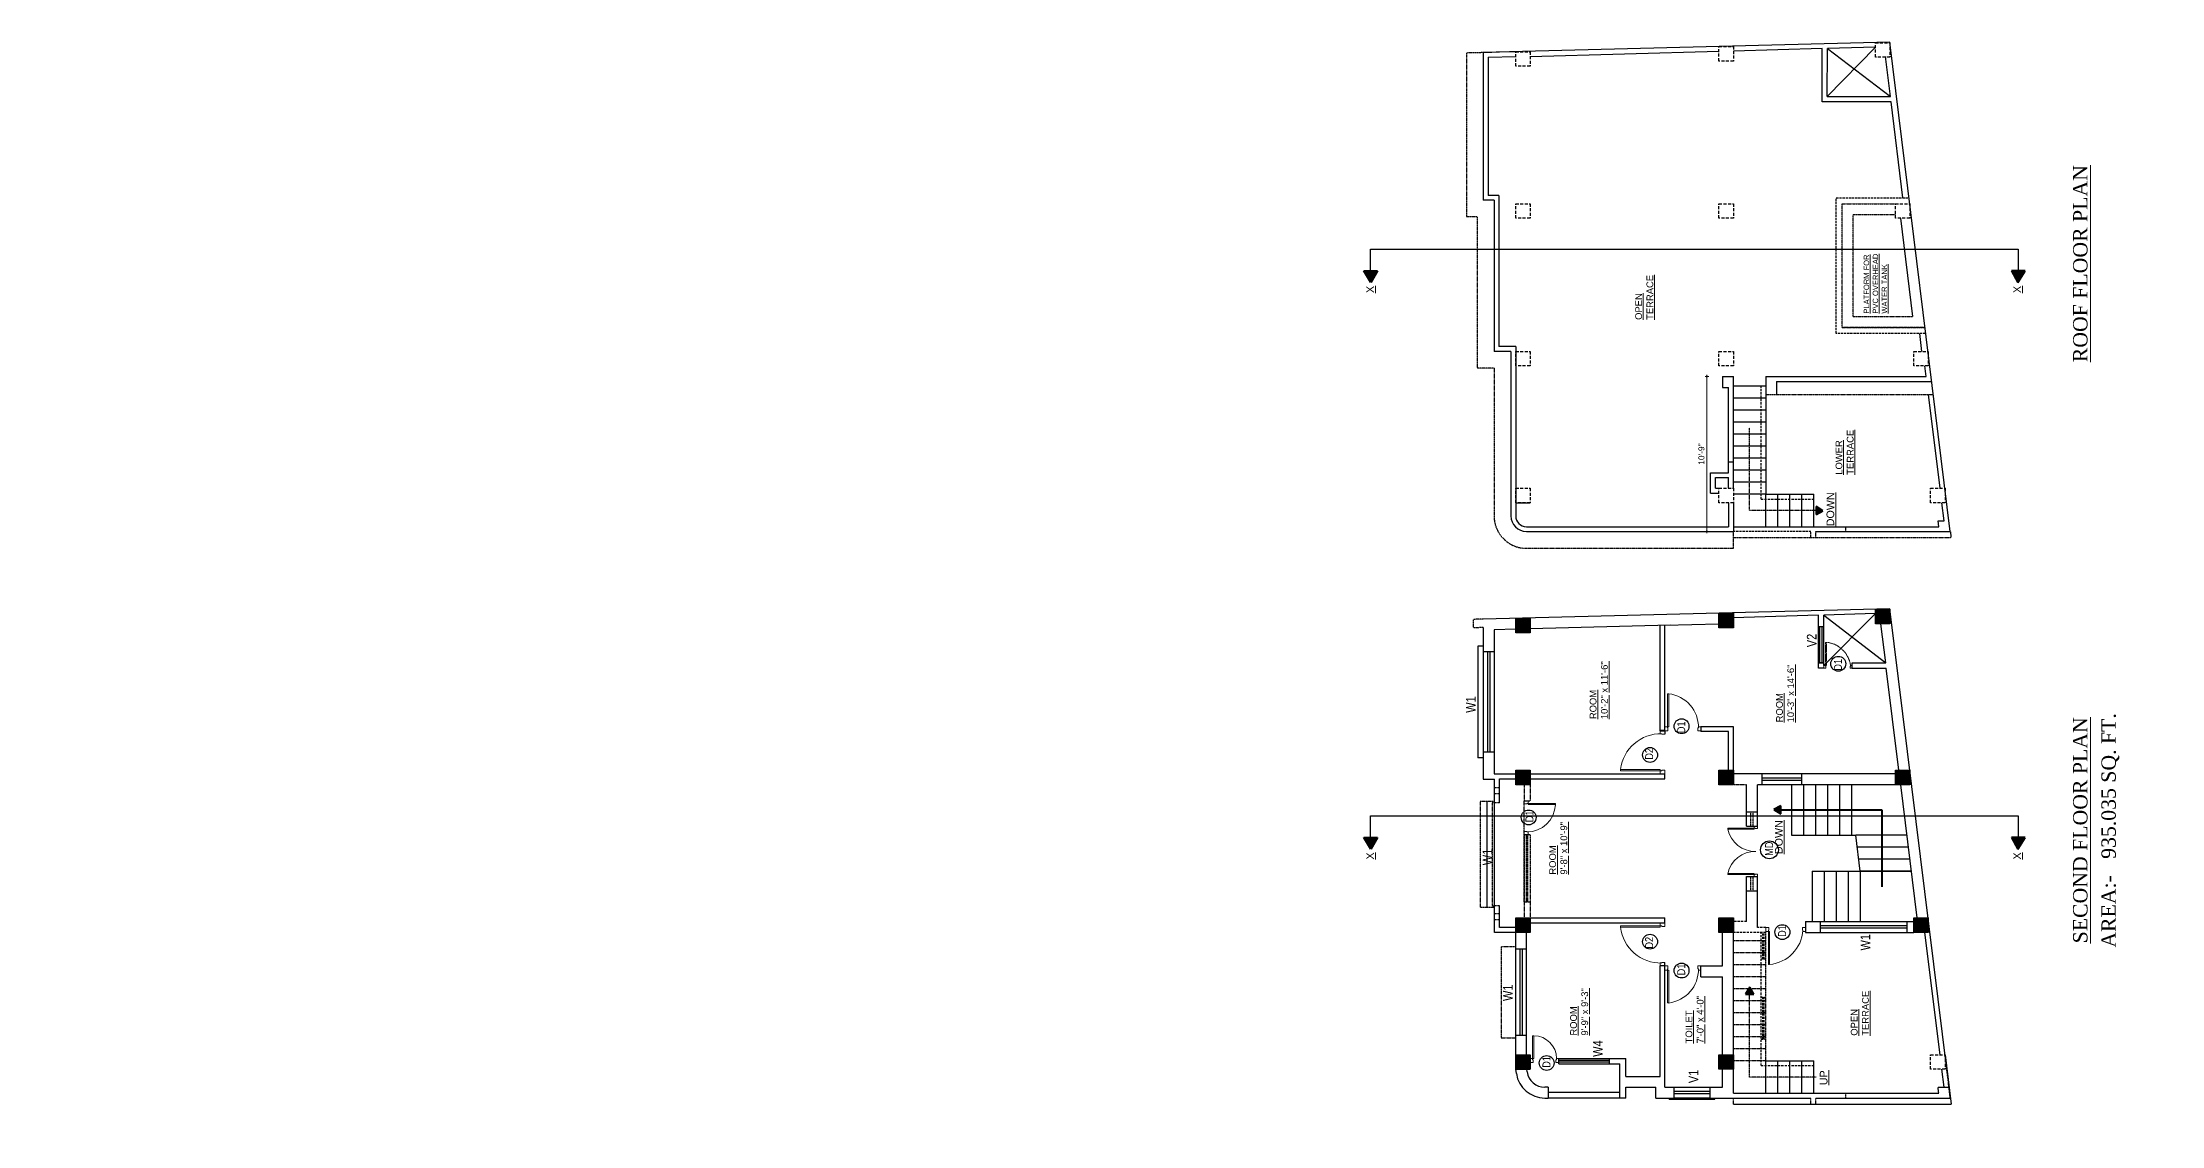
# Model space of a CAD drawing. Header units: inches. Extents: x -111 to 45239, y -6849 to 1261.
# Drawn here: x 20756 to 22521, y -5735 to -4833 of the extents above; entities that cross this region are included whole.
import ezdxf

# ---------------------------------------------------------------- set-up
doc = ezdxf.new("R2010")
doc.units = ezdxf.units.IN
doc.header["$LTSCALE"] = 0.5
doc.header["$MEASUREMENT"] = 0
doc.header["$PDMODE"] = 66
for name, pattern in [('DASH', [0.35, 0.25, -0.1]), ('DASHED2', [0.375, 0.25, -0.125]), ('HIDDEN', [0.375, 0.25, -0.125])]:
    doc.linetypes.add(name, pattern=pattern)
for name, color, linetype, lineweight in [('A_Title Text', 105, 'Continuous', 60), ('door', 202, 'Continuous', 5), ('hatch', 9, 'Continuous', 0), ('TEXT', 220, 'Continuous', 9), ('Text 0.200', 122, 'Continuous', 20), ('Toilet', 7, 'Continuous', 25), ('wall', 20, 'Continuous', 40)]:
    doc.layers.add(name, color=color, linetype=linetype, lineweight=lineweight)
doc.styles.add('arial', font='arial.ttf')
doc.styles.add('ordinary', font='ARIALN.TTF')
doc.styles.get("Standard").update_dxf_attribs({"font": 'arial.ttf'})
doc.dimstyles.new('S8', dxfattribs={"dimtxt": 5, "dimasz": 1, "dimexe": 6, "dimexo": 18, "dimgap": 1.9375, "dimtad": 1, "dimdec": 0, "dimzin": 3, "dimdsep": 46, "dimlunit": 4, "dimtxsty": 'Standard', "dimblk": 'dot 2', "dimcen": 12, "dimse1": 1, "dimse2": 1, "dimclrd": 1, "dimclre": 1, "dimclrt": 256, "dimadec": 0, "dimazin": 0, "dimtfac": 0.75, "dimtdec": 0, "dimtix": 1, "dimtmove": 1, "dimatfit": 3, "dimldrblk": 'DOT', "dimfxl": 1, "dimtolj": 1, "dimtzin": 0, "dimlwd": 9, "dimlwe": 9, "dimarcsym": 0})
doc.dimstyles.new('Sudeep', dxfattribs={"dimtxt": 6, "dimasz": 4, "dimexe": 4.5, "dimexo": 4.5, "dimgap": 5, "dimtad": 1, "dimdec": 0, "dimlunit": 4, "dimtxsty": 'arial', "dimblk": 'OBLIQUE', "dimcen": 250, "dimdle": 4, "dimclrd": 86, "dimclre": 5, "dimclrt": 1, "dimadec": 0, "dimazin": 0, "dimtfac": 1, "dimtdec": 0, "dimtix": 1, "dimtmove": 1, "dimatfit": 3, "dimldrblk": 'OBLIQUE', "dimfxl": 4.5, "dimfxlon": 1, "dimfrac": 2, "dimlwd": 15, "dimlwe": 13, "dimarcsym": 0})

# ---------------------------------------------------------------- blocks, each defined once
blk = doc.blocks.new('dot1')
at = {"layer": 'hatch'}
h = blk.add_hatch(color=256, dxfattribs=at)
edge = h.paths.add_edge_path()
edge.add_arc((0, 0), 1, 0, 360)
for p, q in [((3, 0), (-3, 0)), ((0, 3), (0, -3))]:
    blk.add_line(p, q, dxfattribs=at)
blk.add_circle((0, 0), 1, dxfattribs=at)
blk = doc.blocks.new('dot 2')
at = {"layer": 'hatch', "xscale": 0.5, "yscale": 0.5, "zscale": 0.5}
blk.add_blockref('dot1', (0, 0), dxfattribs=at)
blk = doc.blocks.new('*D1004')
at = {"layer": 'Defpoints', "color": 0, "linetype": 'DASH', "ltscale": 0.1, "transparency": 16777216}
for p in [(22142.4, -5111.2), (22164.5, -5111.2), (22164.5, -5240.2)]:
    blk.add_point(p, dxfattribs=at)
at = {"layer": 'Toilet', "color": 1, "lineweight": 9, "ltscale": 0.1, "transparency": 16777216}
blk.add_line((22142.4, -5239.2), (22142.4, -5112.2), dxfattribs=at)
at = {"layer": 'Toilet', "color": 1, "linetype": 'DASH', "lineweight": 9, "ltscale": 0.1, "transparency": 16777216}
for p, rotation in [((22142.4, -5111.2), 90), ((22142.4, -5240.2), 270)]:
    blk.add_blockref('dot 2', p, dxfattribs=dict(at, rotation=rotation))
at = {"layer": 'Toilet', "linetype": 'DASH', "ltscale": 0.1, "transparency": 16777216, "insert": (22137.9, -5175.7), "char_height": 5, "attachment_point": 5, "rotation": 90}
blk.add_mtext('\\A1;10\'-9"', dxfattribs=at)
blk = doc.blocks.new('_Dot')
at = {"color": 0, "linetype": 'ByBlock', "lineweight": -2}
blk.add_line((-0.5, 0), (-1, 0), dxfattribs=at)
at = {"color": 0, "linetype": 'ByBlock', "const_width": 0.5}
blk.add_lwpolyline([(-0.25, 0, 1), (0.25, 0, 1)], format="xyb", close=True, dxfattribs=at)
blk = doc.blocks.new('_Oblique')
at = {"color": 0, "linetype": 'ByBlock', "lineweight": -2}
blk.add_line((-0.5, -0.5), (0.5, 0.5), dxfattribs=at)
blk = doc.blocks.new('*D1507')
at = {"layer": 'A_Title Text', "color": 5, "linetype": 'DASH', "lineweight": 13, "ltscale": 0.1, "transparency": 16777216}
for p, q in [((-91.4, -5460.6), (-100.4, -5460.6)), ((-91.4, -5880.6), (-100.4, -5880.6))]:
    blk.add_line(p, q, dxfattribs=at)
at = {"layer": 'A_Title Text', "color": 86, "linetype": 'DASH', "lineweight": 15, "ltscale": 0.1, "transparency": 16777216}
blk.add_line((-95.9, -5456.6), (-95.9, -5884.6), dxfattribs=at)
at = {"layer": 'Defpoints', "color": 0, "linetype": 'DASH', "ltscale": 0.1, "transparency": 16777216}
for p in [(26245.4, -5460.6), (-95.9, -5880.6), (0, -5880.6)]:
    blk.add_point(p, dxfattribs=at)
at = {"layer": 'A_Title Text', "color": 86, "linetype": 'DASH', "lineweight": 15, "ltscale": 0.1, "transparency": 16777216, "xscale": 4, "yscale": 4, "zscale": 4}
for p, rotation in [((-95.9, -5460.6), 90), ((-95.9, -5880.6), 270)]:
    blk.add_blockref('_Oblique', p, dxfattribs=dict(at, rotation=rotation))
at = {"layer": 'A_Title Text', "color": 1, "linetype": 'DASH', "ltscale": 0.1, "transparency": 16777216, "insert": (-105.5, -5670.6), "char_height": 9, "attachment_point": 5, "rotation": 90, "style": 'arial'}
blk.add_mtext("35'", dxfattribs=at)

msp = doc.modelspace()

# ---------------------------------------------------------------- hatches: boundary and pattern name
at = {"layer": 'Toilet'}
for points in [[(22152.5, -5308.3), (22152.5, -5320.3), (22164.5, -5320.3), (22164.5, -5308.3)], [(22282.8, -5305), (22282.8, -5317), (22294.8, -5317), (22294.8, -5305)], [(21983.2, -5312.6), (21983.2, -5324.6), (21995.2, -5324.6), (21995.2, -5312.6)], [(21983.2, -5439.1), (21983.2, -5451.1), (21995.2, -5451.1), (21995.2, -5439.1)], [(22152.5, -5439.1), (22152.5, -5451.1), (22164.5, -5451.1), (22164.5, -5439.1)], [(22299.4, -5439.1), (22299.4, -5451.1), (22311.4, -5451.1), (22311.4, -5439.1)], [(21983.2, -5562.1), (21983.2, -5574.1), (21995.2, -5574.1), (21995.2, -5562.1)], [(22152.5, -5562.1), (22152.5, -5574.1), (22164.5, -5574.1), (22164.5, -5562.1)], [(22314.6, -5562.1), (22314.6, -5574.1), (22326.6, -5574.1), (22326.6, -5562.1)], [(21983.2, -5676.1), (21983.2, -5688.1), (21995.2, -5688.1), (21995.2, -5676.1)], [(22152.5, -5676.1), (22152.5, -5688.1), (22164.5, -5688.1), (22164.5, -5676.1)]]:
    msp.add_hatch(color=1, dxfattribs=at).paths.add_polyline_path(points)
at = {"layer": 'wall', "ltscale": 5}
h = msp.add_hatch(color=2, dxfattribs=at)
h.dxf.hatch_style = 1
h.paths.add_polyline_path([(21862.7, -5032.9), (21856.7, -5023.1), (21868.2, -5023.1)])
h = msp.add_hatch(color=2, dxfattribs=at)
h.dxf.hatch_style = 1
h.paths.add_polyline_path([(22401.4, -5032.9), (22407.5, -5023.1), (22396, -5023.1)])
h = msp.add_hatch(color=2, dxfattribs=at)
h.dxf.hatch_style = 1
h.paths.add_polyline_path([(22239, -5222.9), (22233.3, -5219.3), (22233.3, -5226.1)])
h = msp.add_hatch(color=2, dxfattribs=at)
h.dxf.hatch_style = 1
h.paths.add_polyline_path([(22198.2, -5471.9), (22203.9, -5475.5), (22203.9, -5468.7)])
h = msp.add_hatch(color=2, dxfattribs=at)
h.dxf.hatch_style = 1
h.paths.add_polyline_path([(21862.7, -5504.8), (21856.7, -5495.1), (21868.2, -5495.1)])
h = msp.add_hatch(color=2, dxfattribs=at)
h.dxf.hatch_style = 1
h.paths.add_polyline_path([(22401.4, -5504.8), (22407.5, -5495.1), (22396, -5495.1)])
h = msp.add_hatch(color=2, dxfattribs=at)
h.dxf.hatch_style = 1
h.paths.add_polyline_path([(22178.2, -5619.9), (22174.6, -5625.6), (22181.4, -5625.6)])

# ---------------------------------------------------------------- linework, layer by layer
at = {"layer": 'door', "ltscale": 0.5}
for p, q in [((22241.2, -5351.8), (22239.7, -5351.8)), ((22241.2, -5351.8), (22239.7, -5351.8)), ((22109.6, -5402.8), (22107.5, -5402.8)), ((22109.6, -5402.8), (22107.5, -5402.8)), ((22103.5, -5439.6), (22103.5, -5442.1)), ((22103.5, -5439.6), (22103.5, -5442.1)), ((21993.6, -5466.7), (21993.6, -5464.6)), ((21993.6, -5466.7), (21993.6, -5464.6)), ((22016.3, -5467.7), (22016.3, -5466.7)), ((22181.8, -5487.3), (22181.8, -5485.6)), ((22181.8, -5487.3), (22181.8, -5485.6)), ((22181.8, -5526), (22181.8, -5527.6)), ((22181.8, -5526), (22181.8, -5527.6)), ((22103.5, -5568.6), (22103.5, -5566.1)), ((22103.5, -5568.6), (22103.5, -5566.1)), ((22193.6, -5573.5), (22191.5, -5573.5)), ((22193.6, -5573.5), (22191.5, -5573.5)), ((22109.6, -5605.5), (22107.5, -5605.5)), ((22109.6, -5605.5), (22107.5, -5605.5)), ((21998.4, -5660.3), (21997.3, -5660.3)), ((21998.4, -5679.1), (21998.4, -5660.3)), ((21997.3, -5679.1), (21995.3, -5679.1)), ((21997.3, -5679.1), (21995.3, -5679.1))]:
    msp.add_line(p, q, dxfattribs=at)
at = {"layer": 'door', "linetype": 'DASHED2', "ltscale": 5}
msp.add_lwpolyline([(22241.2, -5332.6), (22241.2, -5351.8), (22241.9, -5351.8), (22241.9, -5332.6)], close=True, dxfattribs=at)
msp.add_lwpolyline([(22241.2, -5332.6), (22241.2, -5351.8), (22241.9, -5351.8), (22241.9, -5332.6)], close=True, dxfattribs=at)
at = {"layer": 'door', "ltscale": 0.5}
for points in [[(22239.7, -5351.8), (22239.7, -5354.1), (22241.5, -5354.1), (22241.5, -5352.5), (22241.2, -5352.5), (22241.2, -5351.8)], [(22239.7, -5351.8), (22239.7, -5354.1), (22241.5, -5354.1), (22241.5, -5352.5), (22241.2, -5352.5), (22241.2, -5351.8)], [(22107.5, -5402.8), (22107.5, -5406.1), (22110, -5406.1), (22110, -5403.8), (22109.6, -5403.8), (22109.6, -5402.8)], [(22107.5, -5402.8), (22107.5, -5406.1), (22110, -5406.1), (22110, -5403.8), (22109.6, -5403.8), (22109.6, -5402.8)], [(22103.5, -5442.1), (22107.5, -5442.1), (22107.5, -5439.1), (22104.8, -5439.1), (22104.8, -5439.6), (22103.5, -5439.6)], [(22103.5, -5442.1), (22107.5, -5442.1), (22107.5, -5439.1), (22104.8, -5439.1), (22104.8, -5439.6), (22103.5, -5439.6)], [(21993.6, -5464.6), (21990.2, -5464.6), (21990.2, -5467.1), (21992.5, -5467.1), (21992.5, -5466.7), (21993.6, -5466.7)], [(21993.6, -5464.6), (21990.2, -5464.6), (21990.2, -5467.1), (21992.5, -5467.1), (21992.5, -5466.7), (21993.6, -5466.7)], [(22016.3, -5466.7), (21993.6, -5466.7), (21993.6, -5467.7), (22016.3, -5467.7)], [(22016.3, -5466.7), (21993.6, -5466.7), (21993.6, -5467.7), (22016.3, -5467.7)], [(22181.8, -5485.6), (22184.5, -5485.6), (22184.5, -5487.6), (22182.7, -5487.6), (22182.7, -5487.3), (22181.8, -5487.3)], [(22181.8, -5485.6), (22184.5, -5485.6), (22184.5, -5487.6), (22182.7, -5487.6), (22182.7, -5487.3), (22181.8, -5487.3)], [(22181.8, -5527.6), (22184.5, -5527.6), (22184.5, -5525.6), (22182.7, -5525.6), (22182.7, -5526), (22181.8, -5526)], [(22181.8, -5527.6), (22184.5, -5527.6), (22184.5, -5525.6), (22182.7, -5525.6), (22182.7, -5526), (22181.8, -5526)], [(22103.5, -5566.1), (22107.5, -5566.1), (22107.5, -5569.1), (22104.8, -5569.1), (22104.8, -5568.6), (22103.5, -5568.6)], [(22103.5, -5566.1), (22107.5, -5566.1), (22107.5, -5569.1), (22104.8, -5569.1), (22104.8, -5568.6), (22103.5, -5568.6)], [(22191.5, -5573.5), (22191.5, -5570.1), (22194, -5570.1), (22194, -5572.4), (22193.6, -5572.4), (22193.6, -5573.5)], [(22191.5, -5573.5), (22191.5, -5570.1), (22194, -5570.1), (22194, -5572.4), (22193.6, -5572.4), (22193.6, -5573.5)], [(22107.5, -5605.5), (22107.5, -5602.1), (22110, -5602.1), (22110, -5604.4), (22109.6, -5604.4), (22109.6, -5605.5)], [(22107.5, -5605.5), (22107.5, -5602.1), (22110, -5602.1), (22110, -5604.4), (22109.6, -5604.4), (22109.6, -5605.5)], [(21997.3, -5660.3), (21997.3, -5679.1), (21998.4, -5679.1), (21998.4, -5660.3)], [(21997.3, -5660.3), (21997.3, -5679.1), (21998.4, -5679.1), (21998.4, -5660.3)], [(21995.3, -5679.1), (21995.3, -5682.5), (21997.8, -5682.5), (21997.8, -5680.2), (21997.3, -5680.2), (21997.3, -5679.1)], [(21995.3, -5679.1), (21995.3, -5682.5), (21997.8, -5682.5), (21997.8, -5680.2), (21997.3, -5680.2), (21997.3, -5679.1)]]:
    msp.add_lwpolyline(points, dxfattribs=at)
for points in [[(22262.1, -5351.8), (22263.5, -5351.8), (22263.5, -5354.1), (22261.8, -5354.1), (22261.8, -5352.5), (22262.1, -5352.5)], [(22262.1, -5351.8), (22263.5, -5351.8), (22263.5, -5354.1), (22261.8, -5354.1), (22261.8, -5352.5), (22262.1, -5352.5)], [(22109.6, -5375.3), (22109.6, -5402.8), (22110.6, -5402.8), (22110.6, -5375.3)], [(22109.6, -5375.3), (22109.6, -5402.8), (22110.6, -5402.8), (22110.6, -5375.3)], [(22103.5, -5408.6), (22103.5, -5406.1), (22107.5, -5406.1), (22107.5, -5409.1), (22104.8, -5409.1), (22104.8, -5408.6)], [(22103.5, -5408.6), (22103.5, -5406.1), (22107.5, -5406.1), (22107.5, -5409.1), (22104.8, -5409.1), (22104.8, -5408.6)], [(22135.4, -5402.8), (22137.5, -5402.8), (22137.5, -5406.1), (22135, -5406.1), (22135, -5403.8), (22135.4, -5403.8)], [(22135.4, -5402.8), (22137.5, -5402.8), (22137.5, -5406.1), (22135, -5406.1), (22135, -5403.8), (22135.4, -5403.8)], [(22070.5, -5439.6), (22103.5, -5439.6), (22103.5, -5438.4), (22070.5, -5438.4)], [(22070.5, -5439.6), (22103.5, -5439.6), (22103.5, -5438.4), (22070.5, -5438.4)], [(22159.8, -5487.3), (22181.8, -5487.3), (22181.8, -5488.1), (22159.8, -5488.2)], [(22159.8, -5487.3), (22181.8, -5487.3), (22181.8, -5488.1), (22159.8, -5488.2)], [(21993.6, -5490.5), (21993.6, -5492.6), (21990.2, -5492.6), (21990.2, -5490.1), (21992.5, -5490.1), (21992.5, -5490.5)], [(21993.6, -5490.5), (21993.6, -5492.6), (21990.2, -5492.6), (21990.2, -5490.1), (21992.5, -5490.1), (21992.5, -5490.5)], [(22159.8, -5526), (22181.8, -5526), (22181.8, -5525.1), (22159.8, -5525.2)], [(22159.8, -5526), (22181.8, -5526), (22181.8, -5525.1), (22159.8, -5525.2)], [(22070.5, -5568.6), (22103.5, -5568.6), (22103.5, -5569.9), (22070.5, -5569.9)], [(22070.5, -5568.6), (22103.5, -5568.6), (22103.5, -5569.9), (22070.5, -5569.9)], [(22193.6, -5600.9), (22193.6, -5573.5), (22194.6, -5573.5), (22194.6, -5600.9)], [(22193.6, -5600.9), (22193.6, -5573.5), (22194.6, -5573.5), (22194.6, -5600.9)], [(22222.4, -5573.5), (22224.5, -5573.5), (22224.5, -5570.1), (22222, -5570.1), (22222, -5572.4), (22222.4, -5572.4)], [(22222.4, -5573.5), (22224.5, -5573.5), (22224.5, -5570.1), (22222, -5570.1), (22222, -5572.4), (22222.4, -5572.4)], [(22103.5, -5599.6), (22103.5, -5602.1), (22107.5, -5602.1), (22107.5, -5599.1), (22104.8, -5599.1), (22104.8, -5599.6)], [(22103.5, -5599.6), (22103.5, -5602.1), (22107.5, -5602.1), (22107.5, -5599.1), (22104.8, -5599.1), (22104.8, -5599.6)], [(22109.6, -5632.9), (22109.6, -5605.5), (22110.6, -5605.5), (22110.6, -5632.9)], [(22109.6, -5632.9), (22109.6, -5605.5), (22110.6, -5605.5), (22110.6, -5632.9)], [(22135.4, -5605.5), (22137.5, -5605.5), (22137.5, -5602.1), (22135, -5602.1), (22135, -5604.4), (22135.4, -5604.4)], [(22135.4, -5605.5), (22137.5, -5605.5), (22137.5, -5602.1), (22135, -5602.1), (22135, -5604.4), (22135.4, -5604.4)], [(22017.2, -5679.1), (22019.2, -5679.1), (22019.2, -5682.5), (22016.7, -5682.5), (22016.7, -5680.2), (22017.2, -5680.2)], [(22017.2, -5679.1), (22019.2, -5679.1), (22019.2, -5682.5), (22016.7, -5682.5), (22016.7, -5680.2), (22017.2, -5680.2)]]:
    msp.add_lwpolyline(points, close=True, dxfattribs=at)
at = {"layer": 'door', "linetype": 'DASHED2', "ltscale": 5}
msp.add_arc((22239.8, -5354.8), 22.4, 5.8576, 84.5421, dxfattribs=at)
at = {"layer": 'door', "ltscale": 0.5}
for centre, radius, start, end in [((22107.1, -5403.4), 28.3, 359.0596, 82.8964), ((22107.1, -5403.4), 28.3, 359.0596, 82.8964), ((22104.2, -5442.6), 34, 89.0596, 172.8964), ((22104.2, -5442.6), 34, 89.0596, 172.8964), ((21992.5, -5466.7), 23.8, 270, 357.4962), ((22182.7, -5483.3), 23.4, 192.0604, 271.2274), ((22182.7, -5483.3), 23.4, 192.0604, 271.2274), ((22182.7, -5530.1), 23.4, 88.9456, 167.9801), ((22182.7, -5530.1), 23.4, 88.9456, 167.9801), ((22104.2, -5565.7), 34, 187.1036, 270.9404), ((22104.2, -5565.7), 34, 187.1036, 270.9404), ((22191.5, -5570.1), 31, 275.8088, 355.7143), ((22191.5, -5570.1), 31, 275.8088, 355.7143), ((22107.1, -5604.9), 28.3, 277.1036, 0.9404), ((22107.1, -5604.9), 28.3, 277.1036, 0.9404), ((21998.4, -5679.1), 18.8, 0, 90)]:
    msp.add_arc(centre, radius, start, end, dxfattribs=at)
at = {"layer": 'Toilet'}
for p, q in [((22294.8, -4832.7), (21956.2, -4841.3)), ((22345.1, -5240.2), (22294.8, -4832.7)), ((21983.2, -4840.7), (21956.2, -4841.3)), ((21963.3, -4841.1), (21956.2, -4841.3)), ((21956.2, -4841.3), (21956.2, -4964.2)), ((21983.3, -4844.7), (21960.2, -4845.2)), ((21960.2, -4845.1), (21960.2, -4960.2)), ((22152.5, -4840.3), (21995.2, -4844.8)), ((22238.3, -4837.9), (22164.5, -4840)), ((22238.3, -4882.2), (22238.3, -4837.9)), ((22282.8, -4836.7), (22242.7, -4877.7)), ((22242.7, -4877.7), (22242.8, -4837.8)), ((22282.8, -4836.7), (22242.8, -4837.8)), ((22242.8, -4837.8), (22295.3, -4877.7)), ((22295.3, -4877.7), (22291.2, -4844.5)), ((22295.8, -4882.2), (22238.3, -4882.2)), ((22242.7, -4877.7), (22295.3, -4877.7)), ((22305.7, -4962.2), (22295.8, -4882.2)), ((22300.3, -4877.7), (22300.3, -4877.7)), ((21965.2, -4964.2), (21956.2, -4964.2)), ((21969.2, -4960.2), (21960.2, -4960.2)), ((21965.2, -4964.2), (21965.2, -5090.2)), ((21969.2, -4960.2), (21969.2, -5086.2)), ((22313.9, -5061.2), (22303.8, -4979.2)), ((21862.4, -5005), (22401.7, -5005)), ((21862.4, -5023.1), (21862.4, -5005)), ((22401.7, -5005), (22401.7, -5023.1)), ((22321.5, -5090.2), (22319.7, -5075.2)), ((21979.2, -5090.2), (21965.2, -5090.2)), ((21983.2, -5086.2), (21969.2, -5086.2)), ((21979.2, -5090.2), (21979.2, -5227.2)), ((21983.2, -5086.2), (21983.2, -5227.2)), ((22155.5, -5111.2), (22164.5, -5111.2)), ((22155.5, -5111.2), (22155.5, -5120.2)), ((22164.5, -5204.2), (22164.5, -5111.2)), ((22191.5, -5111.2), (22325.1, -5111.2)), ((22191.5, -5111.2), (22191.5, -5209.2)), ((22200.5, -5115.2), (22329.7, -5115.2)), ((22200.5, -5115.2), (22200.5, -5126.2)), ((22325.1, -5111.2), (22324, -5102.2)), ((22155.5, -5120.2), (22160.5, -5120.2)), ((22160.5, -5191.2), (22160.5, -5120.2)), ((22191.5, -5119.2), (22164.5, -5119.2)), ((22191.5, -5129.2), (22164.5, -5129.2)), ((22336.6, -5204.2), (22327, -5126.2)), ((22191.5, -5139.2), (22164.5, -5139.2)), ((22191.5, -5149.2), (22164.5, -5149.2)), ((22191.5, -5159.2), (22164.5, -5159.2)), ((22191.5, -5169.2), (22164.5, -5169.2)), ((22160.5, -5182.2), (22164.5, -5182.2)), ((22191.5, -5179.2), (22164.5, -5179.2)), ((22145.5, -5191.2), (22160.5, -5191.2)), ((22145.5, -5208.2), (22145.5, -5191.2)), ((22149.5, -5195.2), (22160.5, -5195.2)), ((22149.5, -5204.2), (22149.5, -5195.2)), ((22149.5, -5204.2), (22152.5, -5204.2)), ((22160.5, -5204.2), (22160.5, -5195.2)), ((22191.5, -5189.2), (22164.5, -5189.2)), ((22191.5, -5199.2), (22164.5, -5199.2)), ((21983.2, -5216.2), (21995.2, -5216.2)), ((22145.5, -5208.2), (22152.5, -5208.2)), ((22160.5, -5216.2), (22160.5, -5236.2)), ((22191.5, -5209.2), (22164.5, -5209.2)), ((22164.5, -5216.2), (22164.5, -5240.2)), ((22191.5, -5236.2), (22191.5, -5209.2)), ((22191.5, -5209.2), (22231.5, -5209.2)), ((22201.5, -5236.2), (22201.5, -5209.2)), ((22211.5, -5236.2), (22211.5, -5209.2)), ((22221.5, -5236.2), (22221.5, -5209.2)), ((22231.5, -5236.2), (22231.5, -5209.2)), ((22340, -5231.2), (22338.1, -5216.2)), ((21992.2, -5236.2), (22160.5, -5236.2)), ((21992.2, -5240.2), (22164.5, -5240.2)), ((22164.5, -5236.2), (22335.5, -5236.2)), ((22233.1, -5240.2), (22345.1, -5240.2)), ((22334.9, -5231.2), (22340, -5231.2)), ((22335.5, -5236.2), (22334.9, -5231.2)), ((22294.8, -5304.7), (21956.2, -5313.2)), ((22235.3, -5310), (22164.4, -5312)), ((22235.3, -5354.1), (22235.3, -5310)), ((22282.8, -5308.6), (22239.7, -5351.8)), ((22239.7, -5351.8), (22239.8, -5309.8)), ((22282.8, -5308.6), (22239.8, -5309.8)), ((22239.8, -5309.8), (22291.3, -5349.6)), ((22342.1, -5688.1), (22294.8, -5304.7)), ((21956.2, -5320.2), (21956.2, -5446.6)), ((21983.2, -5321.6), (21965.2, -5322.1)), ((21965.2, -5322.1), (21965.2, -5442.1)), ((22112, -5318.3), (21995.2, -5321.3)), ((22103.5, -5406.1), (22103.5, -5318.5)), ((22152.5, -5317.3), (22107.5, -5318.4)), ((22107.5, -5406.1), (22107.5, -5318.4)), ((22291.3, -5349.6), (22287.2, -5317)), ((21951.7, -5335.6), (21951.7, -5428.6)), ((21956.2, -5335.6), (21951.7, -5335.6)), ((22235.3, -5349.5), (22239.8, -5349.5)), ((22239.7, -5354.1), (22235.3, -5354.1)), ((22239.7, -5351.8), (22239.7, -5351.8)), ((22263.5, -5349.6), (22291.3, -5349.6)), ((22263.5, -5354.1), (22263.5, -5349.6)), ((22263.5, -5354.1), (22291.8, -5354.1)), ((22302.3, -5439.1), (22291.8, -5354.1)), ((22300.3, -5349.6), (22300.3, -5349.6)), ((22107.5, -5406.1), (22103.5, -5406.1)), ((22107.5, -5406.1), (22107.5, -5409.1)), ((22164.5, -5402.8), (22137.5, -5402.8)), ((22137.5, -5402.8), (22137.5, -5406.8)), ((22160.5, -5406.8), (22137.5, -5406.8)), ((22160.5, -5439.1), (22160.5, -5406.8)), ((22164.5, -5439.1), (22164.5, -5402.8)), ((21956.2, -5428.6), (21951.7, -5428.6)), ((21956.2, -5446.6), (21965.6, -5446.6)), ((21965.2, -5442.1), (21983.2, -5442.1)), ((21965.6, -5574.1), (21965.6, -5446.6)), ((21969.6, -5466.1), (21969.6, -5446.1)), ((21969.6, -5446.1), (21983.2, -5446.1)), ((21995.2, -5442.1), (22107.5, -5442.1)), ((21995.2, -5446.1), (22107.5, -5446.1)), ((22107.5, -5446.1), (22107.5, -5442.1)), ((22301.1, -5442.1), (22164.5, -5442.1)), ((22175.5, -5485.6), (22175.5, -5451.1)), ((22262.8, -5451.1), (22184.5, -5451.1)), ((22184.5, -5485.6), (22184.5, -5451.1)), ((22188.5, -5451.1), (22188.5, -5442.1)), ((22212.8, -5451.1), (22212.8, -5493.1)), ((22221.5, -5451.1), (22221.5, -5442.1)), ((22222.8, -5451.1), (22222.8, -5493.1)), ((22232.8, -5451.1), (22232.8, -5493.1)), ((22242.8, -5451.1), (22242.8, -5493.1)), ((22252.8, -5451.1), (22252.8, -5493.1)), ((22299.4, -5451.1), (22261.6, -5451.1)), ((22262.8, -5451.1), (22262.8, -5493.1)), ((22317.5, -5562.1), (22303.8, -5451.1)), ((21959.6, -5553.1), (21959.6, -5465.1)), ((21862.4, -5477), (22401.7, -5477)), ((21862.4, -5495.1), (21862.4, -5477)), ((22175.5, -5473.6), (22184.5, -5473.6)), ((22175.5, -5485.6), (22184.5, -5485.6)), ((22401.7, -5477), (22401.7, -5495.1)), ((22212.8, -5493.1), (22266.3, -5493.1)), ((22270, -5523.1), (22266.3, -5493.1)), ((22308.6, -5493.1), (22266.3, -5493.1)), ((22309.9, -5503.1), (22267.5, -5503.1)), ((22230, -5523.1), (22312.3, -5523.1)), ((22230, -5523.1), (22230, -5565.1)), ((22240, -5523.1), (22240, -5565.1)), ((22250, -5523.1), (22250, -5565.1)), ((22260, -5523.1), (22260, -5565.1)), ((22311.1, -5513.1), (22268.8, -5513.1)), ((22312.3, -5523.1), (22270, -5523.1)), ((22270, -5523.1), (22270, -5565.1)), ((22175.5, -5565.1), (22175.5, -5527.6)), ((22175.5, -5527.6), (22184.5, -5527.6)), ((22175.5, -5539.6), (22184.5, -5539.6)), ((22184.5, -5570.1), (22184.5, -5527.6)), ((21969.6, -5570.1), (21969.6, -5552.1)), ((21983.2, -5574.1), (21965.6, -5574.1)), ((21983.2, -5570.1), (21969.6, -5570.1)), ((21983.2, -5589.1), (21983.2, -5574.1)), ((21992.2, -5589.1), (21992.2, -5574.1)), ((21995.2, -5562.1), (22107.5, -5562.1)), ((21995.2, -5566.1), (22107.5, -5566.1)), ((22107.5, -5562.1), (22107.5, -5562.1)), ((22107.5, -5566.1), (22107.5, -5562.1)), ((22155.5, -5602.1), (22155.5, -5574.1)), ((22164.5, -5708.1), (22164.5, -5574.1)), ((22224.5, -5565.1), (22314.6, -5565.1)), ((22224.5, -5565.1), (22224.5, -5574.1)), ((22224.5, -5574.1), (22314.6, -5574.1)), ((22336.6, -5676.1), (22324, -5574.1)), ((22103.5, -5694.1), (22103.5, -5602.1)), ((22107.5, -5602.1), (22103.5, -5602.1)), ((22107.5, -5602.1), (22107.5, -5599.1)), ((22107.5, -5703.1), (22107.5, -5602.1)), ((22137.5, -5602.1), (22155.5, -5602.1)), ((22137.5, -5611.1), (22137.5, -5602.1)), ((22137.5, -5611.1), (22155.5, -5611.1)), ((22155.5, -5676.1), (22155.5, -5611.1)), ((21983.2, -5676.1), (21983.2, -5660.1)), ((21992.2, -5676.1), (21992.2, -5660.1)), ((22019.2, -5679.1), (22075, -5679.1)), ((22019.2, -5683.6), (22019.2, -5679.1)), ((22019.2, -5680.5), (22061.2, -5680.5)), ((22061.2, -5683.6), (22061.2, -5679.1)), ((22075, -5694.1), (22075, -5679.1)), ((22191.5, -5708.1), (22191.5, -5681.1)), ((22191.5, -5681.1), (22231.5, -5681.1)), ((22201.5, -5708.1), (22201.5, -5681.1)), ((22211.5, -5708.1), (22211.5, -5681.1)), ((22221.5, -5708.1), (22221.5, -5681.1)), ((22231.5, -5708.1), (22231.5, -5681.1)), ((22340.7, -5676.1), (22345.7, -5717.1)), ((21983.2, -5688.1), (21995.2, -5688.1)), ((21983.8, -5691.8), (21983.2, -5688.1)), ((21992.7, -5690.4), (21992.4, -5688.1)), ((22019.2, -5682.1), (22061.2, -5682.1)), ((22019.2, -5683.6), (22070, -5683.6)), ((22070, -5712.1), (22070, -5683.6)), ((22075, -5694.1), (22103.5, -5694.1)), ((22155.5, -5703.1), (22155.5, -5688.1)), ((22340, -5703.1), (22338.1, -5688.1)), ((22010.2, -5703.1), (22007.5, -5703.1)), ((22007.5, -5712.1), (22010.2, -5712.1)), ((22010.2, -5703.1), (22010.2, -5712.1)), ((22070, -5707.6), (22010.2, -5707.6)), ((22075, -5712.1), (22010.2, -5712.1)), ((22075, -5703.1), (22100, -5703.1)), ((22075, -5712.1), (22075, -5703.1)), ((22100, -5712.1), (22100, -5703.1)), ((22100, -5712.1), (22215.5, -5712.1)), ((22107.5, -5703.1), (22155.5, -5703.1)), ((22164.5, -5708.1), (22335.5, -5708.1)), ((22164.5, -5717.1), (22345.7, -5717.1)), ((22215.5, -5712.1), (22229.1, -5712.1)), ((22233.1, -5712.1), (22345.1, -5712.1)), ((22334.9, -5703.1), (22344, -5703.1))]:
    msp.add_line(p, q, dxfattribs=at)
at = {"layer": 'Toilet', "color": 1, "linetype": 'DASH', "ltscale": 0.1}
for p, q in [((21959.3, -4841.2), (21942.2, -4841.6)), ((21942.2, -4841.6), (21942.2, -4978.2)), ((22255.1, -5070.2), (22255.1, -4967.2)), ((22255.1, -4967.2), (22299.4, -4967.2)), ((21951.2, -4978.2), (21942.2, -4978.2)), ((21951.2, -4978.2), (21951.2, -5104.2)), ((22264.1, -5061.2), (22264.1, -4976.2)), ((22264.1, -4976.2), (22299.4, -4976.2)), ((22264.1, -5061.2), (22313.9, -5061.2)), ((22255.1, -5070.2), (22324.1, -5070.2)), ((22324.1, -5070.2), (22255.1, -5070.2)), ((21965.2, -5104.2), (21951.2, -5104.2)), ((21965.2, -5104.2), (21965.2, -5227.2)), ((22191.5, -5126.2), (22331, -5126.2)), ((22178, -5222.7), (22178, -5153.7)), ((22233.3, -5222.7), (22178, -5222.7)), ((22164.5, -5254.2), (22164.5, -5240.2)), ((22233.1, -5245.2), (22233.1, -5240.2)), ((22258.1, -5240.2), (22258.1, -5236.2)), ((22345.1, -5240.2), (22345.7, -5245.2)), ((21992.2, -5254.2), (22164.5, -5254.2)), ((22164.5, -5245.2), (22345.7, -5245.2)), ((21956.2, -5313.2), (21948.2, -5313.4)), ((21948.2, -5320.4), (21948.2, -5313.4)), ((21956.2, -5320.2), (21948.2, -5320.4)), ((21990.2, -5451.1), (21990.2, -5464.6)), ((21995.2, -5451.1), (21995.2, -5464.6)), ((22175.5, -5451.1), (22164.5, -5451.1)), ((21965.6, -5465.1), (21953.6, -5465.1)), ((21953.6, -5465.1), (21953.6, -5553.1)), ((21965.6, -5466.1), (21963.6, -5466.1)), ((21963.6, -5466.1), (21963.6, -5552.1)), ((21969.6, -5453.6), (21965.6, -5453.6)), ((21969.6, -5458.6), (21965.6, -5458.6)), ((21969.6, -5466.1), (21965.6, -5466.1)), ((21990.2, -5464.6), (21995.2, -5464.6)), ((21990.2, -5548.6), (21990.2, -5464.6)), ((22179, -5485.6), (22179, -5473.6)), ((22181, -5485.6), (22181, -5473.6)), ((21990.2, -5492.6), (21990.2, -5562.1)), ((21990.2, -5492.6), (21995.2, -5492.6)), ((21992.2, -5548.6), (21992.2, -5492.6)), ((21993.2, -5548.6), (21993.2, -5492.6)), ((21995.2, -5492.6), (21995.2, -5562.1)), ((22179, -5539.6), (22179, -5527.6)), ((22181, -5539.6), (22181, -5527.6)), ((21953.6, -5553.1), (21965.6, -5553.1)), ((21963.6, -5552.1), (21965.6, -5552.1)), ((21969.6, -5552.1), (21965.6, -5552.1)), ((21990.2, -5548.6), (21995.2, -5548.6)), ((21969.6, -5558.6), (21965.6, -5558.6)), ((21969.6, -5563.6), (21965.6, -5563.6)), ((22191.5, -5681.1), (22191.5, -5573.5)), ((21983.2, -5586.1), (21971.2, -5586.1)), ((21971.2, -5586.1), (21971.2, -5662.1)), ((22191.5, -5581.1), (22164.5, -5581.1)), ((22191.5, -5591.1), (22164.5, -5591.1)), ((22191.5, -5601.1), (22164.5, -5601.1)), ((22191.5, -5611.1), (22164.5, -5611.1)), ((22191.5, -5621.1), (22164.5, -5621.1)), ((22178, -5694.6), (22178, -5625.6)), ((22191.5, -5631.1), (22164.5, -5631.1)), ((22191.5, -5641.1), (22164.5, -5641.1)), ((21971.2, -5662.1), (21983.2, -5662.1)), ((22191.5, -5651.1), (22164.5, -5651.1)), ((22191.5, -5661.1), (22164.5, -5661.1)), ((22191.5, -5671.1), (22164.5, -5671.1)), ((22191.5, -5681.1), (22164.5, -5681.1)), ((22233.3, -5694.6), (22178, -5694.6)), ((22345.1, -5712.1), (22341.8, -5685.3)), ((22164.5, -5717.1), (22164.5, -5712.1)), ((22229.1, -5717.1), (22229.1, -5712.1)), ((22233.1, -5717.1), (22233.1, -5712.1)), ((22258.1, -5712.1), (22258.1, -5708.1)), ((22335.5, -5708.1), (22334.9, -5703.1))]:
    msp.add_line(p, q, dxfattribs=at)
at = {"layer": 'Toilet', "color": 1, "linetype": 'DASH', "ltscale": 15}
for p, q in [((22250.1, -5075.2), (22250.1, -4962.2)), ((22250.1, -4962.2), (22310.8, -4962.2)), ((22324.1, -5075.2), (22250.1, -5075.2)), ((22229.1, -5240.2), (22164.5, -5240.2)), ((22229.1, -5245.2), (22229.1, -5240.2))]:
    msp.add_line(p, q, dxfattribs=at)
at = {"layer": 'Toilet', "linetype": 'HIDDEN', "ltscale": 15}
for p, q in [((22187.5, -5213.2), (22187.5, -5119.2)), ((22187.5, -5213.2), (22231.5, -5213.2)), ((22175.5, -5565.1), (22164.5, -5565.1)), ((22191.5, -5574.1), (22164.5, -5574.1)), ((22191.5, -5570.1), (22184.5, -5570.1)), ((22187.5, -5685.1), (22187.5, -5574.1)), ((22189, -5596.5), (22189, -5574.1)), ((22190, -5596.5), (22190, -5574.1)), ((22191.5, -5596.5), (22187.5, -5596.5)), ((22187.5, -5628.1), (22191.5, -5628.1)), ((22189, -5663.1), (22189, -5628.1)), ((22190, -5663.1), (22190, -5628.1)), ((22187.5, -5663.1), (22191.5, -5663.1)), ((22187.5, -5685.1), (22231.5, -5685.1))]:
    msp.add_line(p, q, dxfattribs=at)
at = {"layer": 'Toilet', "color": 3}
for p, q in [((22239.8, -5319.5), (22235.3, -5319.5)), ((22236.5, -5349.5), (22236.5, -5319.5)), ((22238.5, -5349.5), (22238.5, -5319.5)), ((21956.2, -5340.1), (21956.2, -5424.1)), ((21956.2, -5340.1), (21965.2, -5340.1)), ((21959.7, -5340.1), (21959.7, -5424.1)), ((21961.7, -5340.1), (21961.7, -5424.1)), ((21965.2, -5340.1), (21965.2, -5424.1)), ((22239.8, -5349.5), (22235.3, -5349.5)), ((21965.2, -5424.1), (21956.2, -5424.1)), ((22221.5, -5445.6), (22188.5, -5445.6)), ((22221.5, -5447.6), (22188.5, -5447.6)), ((22237.1, -5574.1), (22237.1, -5565.1)), ((22237.1, -5565.1), (22309.1, -5565.1)), ((22309.1, -5568.6), (22237.1, -5568.6)), ((22309.1, -5570.6), (22237.1, -5570.6)), ((22237.1, -5574.1), (22309.1, -5574.1)), ((22309.1, -5574.1), (22309.1, -5565.1)), ((21983.2, -5662.1), (21983.2, -5586.1)), ((21992.2, -5588.1), (21983.2, -5588.1)), ((21986.7, -5588.1), (21986.7, -5660.1)), ((21988.7, -5588.1), (21988.7, -5660.1)), ((21992.2, -5660.1), (21992.2, -5588.1)), ((21992.2, -5660.1), (21983.2, -5660.1)), ((22111, -5713.1), (22111, -5712.1)), ((22111, -5713.1), (22149, -5713.1)), ((22115, -5703.1), (22115, -5712.1)), ((22115, -5703.1), (22145, -5703.1)), ((22145, -5706.6), (22115, -5706.6)), ((22145, -5708.6), (22115, -5708.6)), ((22145, -5712.1), (22115, -5712.1)), ((22145, -5703.1), (22145, -5712.1)), ((22149, -5713.1), (22149, -5712.1))]:
    msp.add_line(p, q, dxfattribs=at)
at = {"layer": 'Toilet', "linetype": 'HIDDEN', "ltscale": 20}
for points in [[(22282.8, -4845), (22282.8, -4833), (22294.8, -4833), (22294.8, -4845)], [(21983.2, -4852.6), (21983.2, -4840.6), (21995.2, -4840.6), (21995.2, -4852.6)], [(22152.5, -4848.3), (22152.5, -4836.3), (22164.5, -4836.3), (22164.5, -4848.3)], [(21983.2, -4979.2), (21983.2, -4967.2), (21995.2, -4967.2), (21995.2, -4979.2)], [(22152.5, -4979.2), (22152.5, -4967.2), (22164.5, -4967.2), (22164.5, -4979.2)], [(22299.4, -4979.2), (22299.4, -4967.2), (22311.4, -4967.2), (22311.4, -4979.2)], [(21983.2, -5102.2), (21983.2, -5090.2), (21995.2, -5090.2), (21995.2, -5102.2)], [(22152.5, -5102.2), (22152.5, -5090.2), (22164.5, -5090.2), (22164.5, -5102.2)], [(22314.6, -5102.2), (22314.6, -5090.2), (22326.6, -5090.2), (22326.6, -5102.2)], [(21983.2, -5216.2), (21983.2, -5204.2), (21995.2, -5204.2), (21995.2, -5216.2)], [(22152.5, -5216.2), (22152.5, -5204.2), (22164.5, -5204.2), (22164.5, -5216.2)], [(22328.7, -5216.2), (22328.7, -5204.2), (22340.7, -5204.2), (22340.7, -5216.2)], [(22328.7, -5688.1), (22328.7, -5676.1), (22340.7, -5676.1), (22340.7, -5688.1)]]:
    msp.add_lwpolyline(points, close=True, dxfattribs=at)
at = {"layer": 'Toilet'}
for points in [[(22152.5, -5320.3), (22152.5, -5308.3), (22164.5, -5308.3), (22164.5, -5320.3)], [(22282.8, -5317), (22282.8, -5305), (22294.8, -5305), (22294.8, -5317)], [(21983.2, -5324.6), (21983.2, -5312.6), (21995.2, -5312.6), (21995.2, -5324.6)], [(21983.2, -5451.1), (21983.2, -5439.1), (21995.2, -5439.1), (21995.2, -5451.1)], [(22152.5, -5451.1), (22152.5, -5439.1), (22164.5, -5439.1), (22164.5, -5451.1)], [(22299.4, -5451.1), (22299.4, -5439.1), (22311.4, -5439.1), (22311.4, -5451.1)], [(21983.2, -5574.1), (21983.2, -5562.1), (21995.2, -5562.1), (21995.2, -5574.1)], [(22152.5, -5574.1), (22152.5, -5562.1), (22164.5, -5562.1), (22164.5, -5574.1)], [(22314.6, -5574.1), (22314.6, -5562.1), (22326.6, -5562.1), (22326.6, -5574.1)], [(21983.2, -5688.1), (21983.2, -5676.1), (21995.2, -5676.1), (21995.2, -5688.1)], [(22152.5, -5688.1), (22152.5, -5676.1), (22164.5, -5676.1), (22164.5, -5688.1)]]:
    msp.add_lwpolyline(points, close=True, dxfattribs=at)
for centre, radius in [((22251.8, -5350.4), 6.19), ((22121.3, -5402.4), 6.19), ((22095.1, -5426.3), 6.19), ((21994, -5478.4), 6.19), ((22194.5, -5505.4), 7.43), ((22095.1, -5581.9), 6.19), ((22205.3, -5573.9), 6.19), ((22121.3, -5605.9), 6.19), ((22009, -5682.9), 6.19)]:
    msp.add_circle(centre, radius, dxfattribs=at)
at = {"layer": 'Toilet', "color": 1, "linetype": 'DASH', "ltscale": 0.1}
msp.add_arc((21992.2, -5227.2), 27, 180, 270, dxfattribs=at)
at = {"layer": 'Toilet'}
for centre, radius, start in [((21992.2, -5227.2), 13, 180), ((21992.2, -5227.2), 9, 180), ((22007.5, -5688.1), 24, 188.7916), ((22007.5, -5688.1), 15, 188.7916)]:
    msp.add_arc(centre, radius, start, 270, dxfattribs=at)
at = {"layer": 'wall', "color": 1, "ltscale": 5}
for p, q in [((21862.7, -5032.9), (21856.7, -5023.1)), ((21856.7, -5023.1), (21868.2, -5023.1)), ((21868.2, -5023.1), (21862.7, -5032.9)), ((22407.5, -5023.1), (22396, -5023.1)), ((22396, -5023.1), (22401.4, -5032.9)), ((22401.4, -5032.9), (22407.5, -5023.1)), ((22239, -5222.9), (22233.3, -5219.3)), ((22233.3, -5219.3), (22233.3, -5226.1)), ((22233.3, -5226.1), (22239, -5222.9)), ((22203.9, -5468.7), (22198.2, -5471.9)), ((22203.9, -5475.5), (22203.9, -5468.7)), ((22198.2, -5471.9), (22203.9, -5475.5)), ((22203.9, -5472.1), (22288.1, -5472.1)), ((22288.1, -5472.1), (22288.1, -5536.2)), ((21862.7, -5504.8), (21856.7, -5495.1)), ((21856.7, -5495.1), (21868.2, -5495.1)), ((21868.2, -5495.1), (21862.7, -5504.8)), ((22407.5, -5495.1), (22396, -5495.1)), ((22396, -5495.1), (22401.4, -5504.8)), ((22401.4, -5504.8), (22407.5, -5495.1)), ((22178.2, -5619.9), (22174.6, -5625.6)), ((22174.6, -5625.6), (22181.4, -5625.6)), ((22181.4, -5625.6), (22178.2, -5619.9))]:
    msp.add_line(p, q, dxfattribs=at)
at = {"layer": 'wall', "ltscale": 5}
msp.add_line((22107.5, -5406.1), (22103.5, -5406.1), dxfattribs=at)
msp.add_line((22107.5, -5406.1), (22103.5, -5406.1), dxfattribs=at)
msp.add_line((22107.5, -5406.1), (22103.5, -5406.1), dxfattribs=at)
msp.add_line((22107.5, -5406.1), (22103.5, -5406.1), dxfattribs=at)
msp.add_line((22107.5, -5406.1), (22103.5, -5406.1), dxfattribs=at)
msp.add_line((22107.5, -5406.1), (22103.5, -5406.1), dxfattribs=at)

# ---------------------------------------------------------------- texts
at = {"layer": 'door', "ltscale": 0.5, "rotation": 90, "style": 'ordinary'}
for s, insert, char_height, width, attachment_point in [('V2', (22233.7, -5336.6), 8, 4.354, 7), ('D1', (22248.2, -5346.4), 6.66, 3.627, 3), ('W1', (21949.9, -5391.2), 8, 4.354, 7), ('D1', (22117.7, -5398.4), 6.66, 3.627, 3), ('D2', (22091, -5430.3), 6.66, 3.627, 1), ('D1', (21998, -5482.4), 6.66, 3.627, 7), ('W1', (21963.7, -5518.2), 8, 4.354, 7), ('MD', (22190.9, -5510.4), 6.66, 3.627, 1), ('D1', (22201.7, -5577.9), 6.66, 3.627, 1), ('W1', (22278.4, -5589.2), 8, 4.354, 7), ('D2', (22091, -5577.9), 6.66, 3.627, 3), ('D1', (22117.7, -5609.9), 6.66, 3.627, 1), ('W1', (21980.7, -5631.3), 8, 4.354, 7), ('D1', (22005.5, -5686.9), 6.66, 3.627, 1), ('W4', (22055.6, -5677.8), 8, 4.354, 7), ('V1', (22135.3, -5699.7), 8, 4.354, 7)]:
    msp.add_mtext(s, dxfattribs=dict(at, insert=insert, char_height=char_height, width=width, attachment_point=attachment_point))
at = {"layer": 'TEXT', "rotation": 90}
for s, insert, char_height, width, attachment_point in [('{\\fArial TUR|b0|i0|c162|p34;\\LPLATFORM FOR \\fArial TUR|b0|i0|c0|p34;PVC \\fArial TUR|b0|i0|c162|p34;OVERHEAD WATER TANK}', (22292.5, -5058.7), 4.5, 50.81, 7), ('{\\LOPEN\\PTERRACE}', (22097.8, -5063.9), 5.61, 62.162, 7), ('{\\LX}', (21865.2, -5035.6), 6.38, 70.678, 9), ('{\\LX}', (22403.9, -5035.6), 6.38, 70.678, 9), ('{\\LLOWER\\fArial TUR|b0|i0|c162|p34;\\PTERRACE}', (22264.6, -5192.9), 5.609, 62.162, 7), ('{\\LDOWN\\fArial TUR|b0|i0|c162|p34; }', (22248.5, -5207.6), 6.378, 70.678, 9), ('{\\fArial TUR|b0|i0|c162|p34;\\LROOM\\P\\fArial TUR|b0|i0|c0|p34;10\\fArial TUR|b0|i0|c162|p34;\'-\\fArial TUR|b0|i0|c0|p34;2\\fArial TUR|b0|i0|c162|p34;" x 1\\fArial TUR|b0|i0|c0|p34;1\\fArial TUR|b0|i0|c162|p34;\'-\\fArial TUR|b0|i0|c0|p34;6\\fArial TUR|b0|i0|c162|p34;"}', (22059.9, -5396.5), 5.6091, 62.162, 7), ('{\\fArial TUR|b0|i0|c162|p34;\\LROOM\\P1\\fArial TUR|b0|i0|c0|p34;0\\fArial TUR|b0|i0|c162|p34;\'-\\fArial TUR|b0|i0|c0|p34;3\\fArial TUR|b0|i0|c162|p34;" x 1\\fArial TUR|b0|i0|c0|p34;4\\fArial TUR|b0|i0|c162|p34;\'-\\fArial TUR|b0|i0|c0|p34;6\\fArial TUR|b0|i0|c162|p34;"}', (22215.1, -5399.2), 5.6091, 62.162, 7), ('{\\fArial TUR|b0|i0|c162|p34;\\LROOM\\P\\fArial TUR|b0|i0|c0|p34;9\\fArial TUR|b0|i0|c162|p34;\'-\\fArial TUR|b0|i0|c0|p34;8\\fArial TUR|b0|i0|c162|p34;" x 1\\fArial TUR|b0|i0|c0|p34;0\\fArial TUR|b0|i0|c162|p34;\'-\\fArial TUR|b0|i0|c0|p34;9\\fArial TUR|b0|i0|c162|p34;"}', (22026.2, -5526), 5.6091, 62.162, 7), ('{\\LDOWN\\fArial TUR|b0|i0|c162|p34; }', (22205.6, -5480.7), 6.378, 70.678, 9), ('{\\LX}', (21865.2, -5507.5), 6.38, 70.678, 9), ('{\\LX}', (22403.9, -5507.5), 6.38, 70.678, 9), ('{\\fArial TUR|b0|i0|c162|p34;\\LROOM\\P\\fArial TUR|b0|i0|c0|p34;9\\fArial TUR|b0|i0|c162|p34;\'-\\fArial TUR|b0|i0|c0|p34;9\\fArial TUR|b0|i0|c162|p34;" x \\fArial TUR|b0|i0|c0|p34;9\\fArial TUR|b0|i0|c162|p34;\'-\\fArial TUR|b0|i0|c0|p34;3\\fArial TUR|b0|i0|c162|p34;"}', (22043.6, -5660.1), 5.6091, 62.162, 7), ('{\\fArial TUR|b0|i0|c162|p34;\\LTOILET\\P\\fArial TUR|b0|i0|c0|p34;7\\fArial TUR|b0|i0|c162|p34;\'-\\fArial TUR|b0|i0|c0|p34;0\\fArial TUR|b0|i0|c162|p34;" x \\fArial TUR|b0|i0|c0|p34;4\\fArial TUR|b0|i0|c162|p34;\'-0"}', (22139.7, -5666.6), 5.6091, 62.162, 7), ('{\\LOPEN\\PTERRACE}', (22277.3, -5660.2), 5.61, 62.162, 7), ('{\\LUP }', (22242.9, -5689), 6.38, 70.678, 9)]:
    msp.add_mtext(s, dxfattribs=dict(at, insert=insert, char_height=char_height, width=width, attachment_point=attachment_point))
at = {"layer": 'Text 0.200', "ltscale": 10, "char_height": 12, "attachment_point": 2, "rotation": 90}
for s, insert, width in [('{\\fTimes New Roman|b0|i0|c0|p18;\\L\\PROOF FLOOR PLAN}', (22427.3, -5017.1), 191.016), ('{\\fTimes New Roman|b0|i0|c0|p18;\\L\\PSECOND FLOOR PLAN}', (22427.3, -5489.1), 191.016), ('\\pi-60,l72;{\\fTimes New Roman|b0|i0|c0|p18;AREA:-^I  935.035 SQ. FT.}', (22470.9, -5495.2), 219.164)]:
    msp.add_mtext(s, dxfattribs=dict(at, insert=insert, width=width))

# ---------------------------------------------------------------- dimensions: what is measured, and where the dimension line sits
at = {"layer": 'A_Title Text', "color": 1, "linetype": 'DASH', "ltscale": 0.1}
dim = msp.add_linear_dim(base=(-95.9, -5880.6), p1=(26245.4, -5460.6), p2=(0, -5880.6), angle=90, dimstyle='Sudeep', override={"dimtxt": 9}, dxfattribs=at)
dim.commit()
dim.dimension.update_dxf_attribs({"geometry": '*D1507', "text_midpoint": (-105.5, -5670.6)})
at = {"layer": 'Toilet', "color": 1, "linetype": 'DASH', "ltscale": 0.1}
dim = msp.add_linear_dim(base=(22142.4, -5111.2), p1=(22164.5, -5240.2), p2=(22164.5, -5111.2), angle=90, dimstyle='S8', override={"dimfxl": 2, "dimfxlon": 1, "dimarcsym": 1}, dxfattribs=at)
dim.commit()
dim.dimension.update_dxf_attribs({"geometry": '*D1004', "text_midpoint": (22137.9, -5175.7)})

doc.saveas('drawing.dxf')
